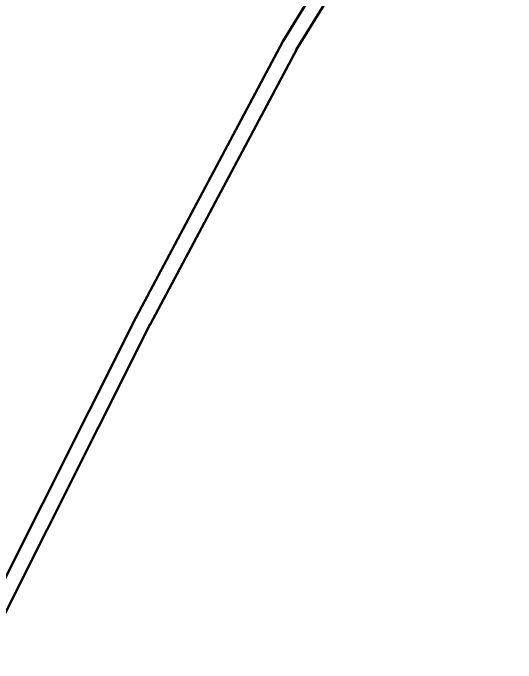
# Model space of a CAD drawing. Extents: x 2080 to 102394, y 2071 to 93424.
# Drawn here: x 87434 to 88065, y 86099 to 86914 of the extents above; entities that cross this region are included whole.
import ezdxf

# ---------------------------------------------------------------- set-up
doc = ezdxf.new("R2010")
doc.units = 0
doc.header["$LTSCALE"] = 20
doc.header["$MEASUREMENT"] = 0
doc.linetypes.add('ACAD_ISO02W100', pattern=[15, 12, -3])
doc.layers.add('COUNTRY FENCE', color=13, linetype='ACAD_ISO02W100', lineweight=50)

msp = doc.modelspace()

# ---------------------------------------------------------------- linework, layer by layer
at = {"layer": 'COUNTRY FENCE', "linetype": 'Continuous'}
for p, q in [((88046.647, 87325.404), (87772.272, 86878.522)), ((88064.832, 87317.863), (87789.049, 86868.222)), ((87772.272, 86878.522), (87588.201, 86533.094)), ((87789.646, 86869.264), (87605.574, 86523.836)), ((87588.201, 86533.094), (87375.026, 86108.684)), ((87605.793, 86524.258), (87392.198, 86099.057))]:
    msp.add_line(p, q, dxfattribs=at)

doc.saveas('drawing.dxf')
